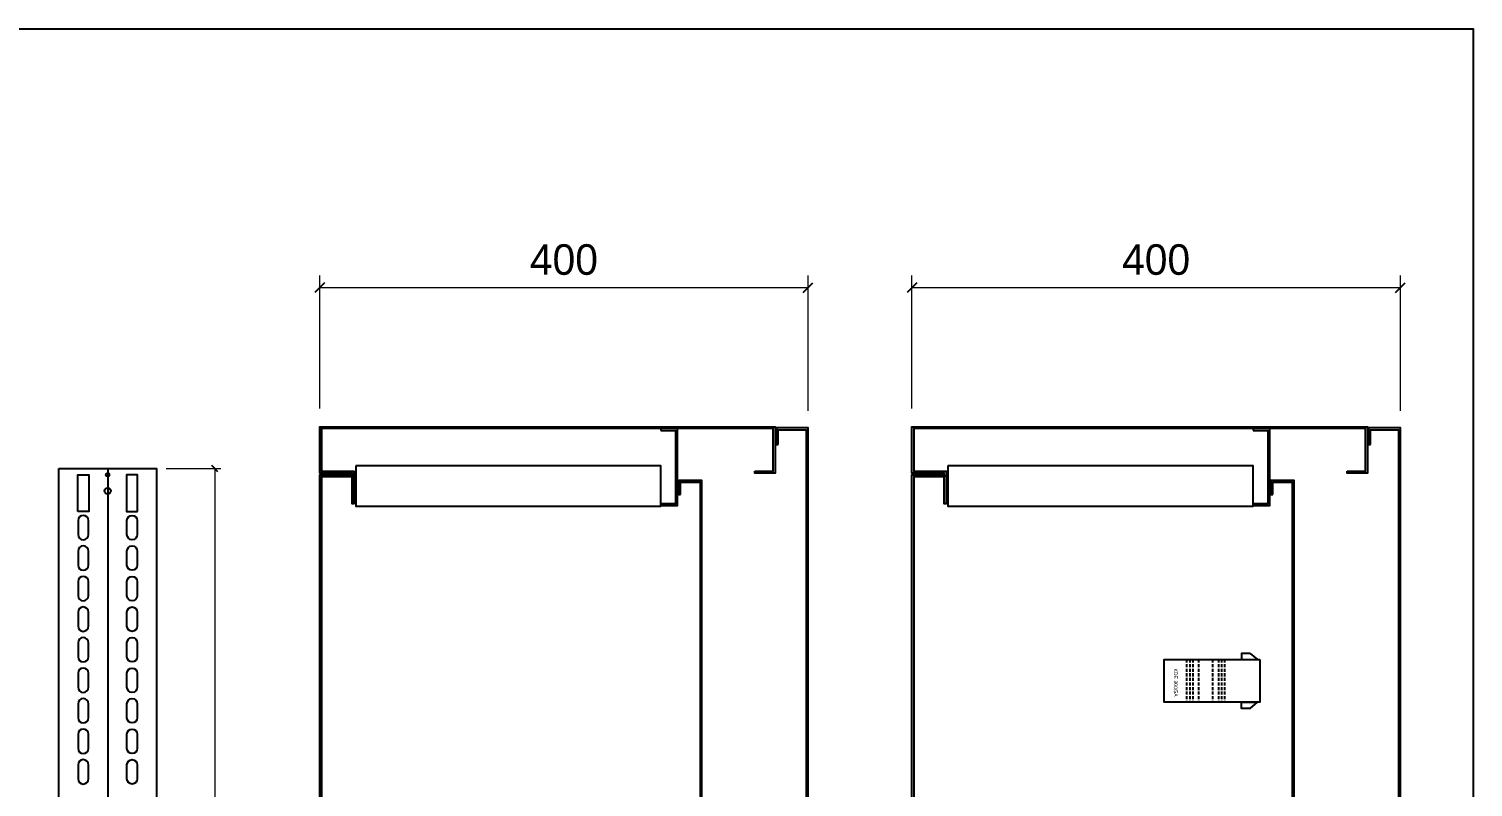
# Model space of a CAD drawing. Header units: millimetres. Extents: x 0 to 4277, y 0 to 3024.
# Drawn here: x 3094 to 4277, y 2403 to 3024 of the extents above; entities that cross this region are included whole.
import ezdxf
from ezdxf.enums import TextEntityAlignment as Align

# ---------------------------------------------------------------- set-up
doc = ezdxf.new("R2010")
doc.units = ezdxf.units.MM
doc.linetypes.add('ASVLTYPE', pattern=[0.75, 0.5, -0.25])
doc.layers.add('CNC', color=7, linetype='Continuous')
doc.layers.add('DIM', color=253, linetype='Continuous')
doc.styles.add('Tahoma (Input Text)', font='tahoma.ttf')
doc.dimstyles.new('Dim-15', dxfattribs={"dimtxt": 15, "dimasz": 5, "dimexe": 5, "dimexo": 8, "dimgap": 5, "dimtad": 1, "dimdec": 0, "dimtxsty": 'Standard', "dimblk": 'OBLIQUE', "dimcen": 10, "dimclrd": 5, "dimclre": 5, "dimclrt": 3, "dimazin": 3, "dimtfac": 1, "dimtdec": 0, "dimtmove": 0, "dimatfit": 3, "dimldrblk": 'OBLIQUE', "dimlwd": 9, "dimlwe": 9})
doc.dimstyles.new('Dim-25', dxfattribs={"dimtxt": 25, "dimasz": 8, "dimexe": 10, "dimexo": 15, "dimgap": 10, "dimtad": 1, "dimdec": 0, "dimtxsty": 'Standard', "dimblk": 'OBLIQUE', "dimcen": 10, "dimclrd": 5, "dimclre": 5, "dimclrt": 3, "dimazin": 3, "dimtfac": 1, "dimtdec": 0, "dimtmove": 0, "dimatfit": 3, "dimldrblk": 'OBLIQUE', "dimlwd": 9, "dimlwe": 9})

# ---------------------------------------------------------------- blocks, each defined once
blk = doc.blocks.new('khungtenAsean2')
at = {"color": 7}
blk.add_lwpolyline([(0, 0), (2970, 0), (2970, -2100), (0, -2100)], close=True, dxfattribs=at)
at = {"color": 1, "style": 'Tahoma (Input Text)', "flags": 8}
for tag, p in [('#01', (137.05, -2021.28)), ('#03', (506.57, -2019.3)), ('#05', (1106.63, -2021.28)), ('#07', (1834.68, -2021.28)), ('#09', (2146.72, -2021.28)), ('#02', (98.46, -2081.28)), ('#04', (486.11, -2081.28)), ('#06', (1065.33, -2081.28)), ('#08', (1817.45, -2081.28)), ('#10', (2146.72, -2081.28))]:
    blk.add_attdef(tag, p, '', height=25, dxfattribs=at)
blk.add_attdef('#11', text='', height=25, dxfattribs=at).set_placement((2914.99, -2067.35), align=Align.CENTER)
blk = doc.blocks.new('*D7')
at = {"color": 0, "linetype": 'ByBlock', "lineweight": -2}
for p, q in [((3248.8, 2661.5), (3243.8, 2666.5)), ((3243.8, 1635), (3248.8, 1630))]:
    blk.add_line(p, q, dxfattribs=at)
at = {"layer": 'Defpoints', "color": 0, "transparency": 16777216}
for p in [(3198.6, 2664), (3198.6, 1632.5), (3246.3, 1632.5)]:
    blk.add_point(p, dxfattribs=at)
at = {"layer": 'DIM', "color": 5, "lineweight": 9, "transparency": 16777216}
for p, q in [((3206.6, 2664), (3251.3, 2664)), ((3246.3, 2664), (3246.3, 1632.5)), ((3206.6, 1632.5), (3251.3, 1632.5))]:
    blk.add_line(p, q, dxfattribs=at)
at = {"layer": 'DIM', "color": 3, "transparency": 16777216, "insert": (3233.7, 2148.3), "char_height": 15, "attachment_point": 5, "rotation": 90}
blk.add_mtext('1032', dxfattribs=at)
blk = doc.blocks.new('_Oblique')
at = {"color": 0, "linetype": 'ByBlock', "lineweight": -2}
blk.add_line((-0.5, -0.5), (0.5, 0.5), dxfattribs=at)
blk = doc.blocks.new('*D14')
at = {"color": 0, "linetype": 'ByBlock', "lineweight": -2}
for p, q in [((3336.2, 2816.2), (3328.2, 2808.2)), ((3728.2, 2808.2), (3736.2, 2816.2))]:
    blk.add_line(p, q, dxfattribs=at)
at = {"layer": 'Defpoints', "color": 0, "ltscale": 3, "transparency": 16777216}
for p in [(3732.2, 2812.2), (3332.2, 2698.3), (3732.2, 2696.3)]:
    blk.add_point(p, dxfattribs=at)
at = {"layer": 'DIM', "color": 5, "lineweight": 9, "ltscale": 3, "transparency": 16777216}
for p, q in [((3332.2, 2713.3), (3332.2, 2822.2)), ((3732.2, 2711.3), (3732.2, 2822.2)), ((3332.2, 2812.2), (3732.2, 2812.2))]:
    blk.add_line(p, q, dxfattribs=at)
at = {"layer": 'DIM', "color": 3, "ltscale": 3, "transparency": 16777216, "insert": (3532.2, 2835), "char_height": 25, "attachment_point": 5}
blk.add_mtext('400', dxfattribs=at)
blk = doc.blocks.new('*D15')
at = {"color": 0, "linetype": 'ByBlock', "lineweight": -2}
for p, q in [((3821.2, 2816.2), (3813.2, 2808.2)), ((4213.2, 2808.2), (4221.2, 2816.2))]:
    blk.add_line(p, q, dxfattribs=at)
at = {"layer": 'Defpoints', "color": 0, "ltscale": 3, "transparency": 16777216}
for p in [(4217.2, 2812.2), (3817.2, 2698.3), (4217.2, 2696.3)]:
    blk.add_point(p, dxfattribs=at)
at = {"layer": 'DIM', "color": 5, "lineweight": 9, "ltscale": 3, "transparency": 16777216}
for p, q in [((3817.2, 2713.3), (3817.2, 2822.2)), ((4217.2, 2711.3), (4217.2, 2822.2)), ((3817.2, 2812.2), (4217.2, 2812.2))]:
    blk.add_line(p, q, dxfattribs=at)
at = {"layer": 'DIM', "color": 3, "ltscale": 3, "transparency": 16777216, "insert": (4017.2, 2835), "char_height": 25, "attachment_point": 5}
blk.add_mtext('400', dxfattribs=at)
blk = doc.blocks.new('KDE 300A-3')
at = {"color": 85}
for p, q in [((82468.9, 41910.4), (82473.9, 41916.4)), ((82513.9, 41910.4), (82508.9, 41916.4))]:
    blk.add_line(p, q, dxfattribs=at)
at = {"color": 85, "linetype": 'ASVLTYPE', "ltscale": 5}
for p, q in [((82473.9, 41889.4), (82508.9, 41889.4)), ((82473.9, 41886.9), (82508.9, 41886.9)), ((82473.9, 41884.4), (82508.9, 41884.4)), ((82473.9, 41879.7), (82508.9, 41879.7)), ((82473.9, 41868.2), (82508.9, 41868.2)), ((82473.9, 41863.4), (82508.9, 41863.4)), ((82473.9, 41860.9), (82508.9, 41860.9)), ((82473.9, 41858.4), (82508.9, 41858.4))]:
    blk.add_line(p, q, dxfattribs=at)
at = {"color": 85}
blk.add_lwpolyline([(82473.9, 41918.4), (82508.9, 41918.4), (82508.9, 41839.9), (82473.9, 41839.9)], close=True, dxfattribs=at)
for points in [[(82468.9, 41910.4), (82468.9, 41903.4), (82473.9, 41903.4), (82473.9, 41916.4)], [(82513.9, 41910.4), (82513.9, 41903.4), (82508.9, 41903.4), (82508.9, 41916.4)]]:
    blk.add_lwpolyline(points, dxfattribs=at)
at = {"color": 85, "insert": (82492.7, 41849.4), "char_height": 3, "attachment_point": 5}
blk.add_mtext('{\\fArial|b0|i0|c0|p34;KDE 300/5A}', dxfattribs=at)
blk = doc.blocks.new('ovan8.5x20')
at = {"layer": 'CNC', "color": 2, "lineweight": -3}
for p, q in [((5.7, 4.2), (-5.8, 4.2)), ((-5.8, -4.2), (5.7, -4.2))]:
    blk.add_line(p, q, dxfattribs=at)
for centre, start, end in [((-5.8, 0), 90, 270), ((5.7, 0), 270, 90)]:
    blk.add_arc(centre, 4.25, start, end, dxfattribs=at)

msp = doc.modelspace()

# ---------------------------------------------------------------- linework, layer by layer
at = {"color": 7}
msp.add_line((3158.6, 2664), (3158.6, 1632.5), dxfattribs=at)
for points in [[(3688.7, 2661.8), (3703.7, 2661.8), (3703.7, 2696.8), (3333.7, 2696.8), (3333.7, 2661.8), (3360.2, 2661.8), (3360.2, 2635.3), (3358.7, 2635.3), (3358.7, 2660.3), (3332.2, 2660.3), (3332.2, 2698.3), (3705.2, 2698.3), (3705.2, 2660.3), (3688.7, 2660.3)], [(3611.7, 2695.3), (3623.7, 2695.3), (3623.7, 2635.3), (3611.7, 2635.3), (3611.7, 2633.8), (3625.2, 2633.8), (3625.2, 2696.8), (3611.7, 2696.8)], [(3707.7, 2683.8), (3707.7, 2695.8), (3730.7, 2695.8), (3730.7, 1600.8), (3707.7, 1600.8), (3707.7, 1612.8), (3706.2, 1612.8), (3706.2, 1599.3), (3732.2, 1599.3), (3732.2, 2697.3), (3706.2, 2697.3), (3706.2, 2683.8)], [(4173.7, 2661.8), (4188.7, 2661.8), (4188.7, 2696.8), (3818.7, 2696.8), (3818.7, 2661.8), (3845.2, 2661.8), (3845.2, 2635.3), (3843.7, 2635.3), (3843.7, 2660.3), (3817.2, 2660.3), (3817.2, 2698.3), (4190.2, 2698.3), (4190.2, 2660.3), (4173.7, 2660.3)], [(4096.7, 2695.3), (4108.7, 2695.3), (4108.7, 2635.3), (4096.7, 2635.3), (4096.7, 2633.8), (4110.2, 2633.8), (4110.2, 2696.8), (4096.7, 2696.8)], [(4192.7, 2683.8), (4192.7, 2695.8), (4215.7, 2695.8), (4215.7, 1600.8), (4192.7, 1600.8), (4192.7, 1612.8), (4191.2, 1612.8), (4191.2, 1599.3), (4217.2, 1599.3), (4217.2, 2697.3), (4191.2, 2697.3), (4191.2, 2683.8)], [(3361.7, 2666.3), (3361.7, 2633.3), (3611.7, 2633.3), (3611.7, 2666.3)], [(3846.7, 2666.3), (3846.7, 2633.3), (4096.7, 2633.3), (4096.7, 2666.3)], [(3358.7, 2657.3), (3333.7, 2657.3), (3333.7, 1639.3), (3358.7, 1639.3), (3358.7, 1637.8), (3332.2, 1637.8), (3332.2, 2658.8), (3358.7, 2658.8)], [(3627.7, 2642.8), (3627.7, 2652.8), (3643.7, 2652.8), (3643.7, 1643.8), (3627.7, 1643.8), (3627.7, 1653.8), (3626.2, 1653.8), (3626.2, 1642.3), (3645.2, 1642.3), (3645.2, 2654.3), (3626.2, 2654.3), (3626.2, 2642.8)], [(3843.7, 2657.3), (3818.7, 2657.3), (3818.7, 1639.3), (3843.7, 1639.3), (3843.7, 1637.8), (3817.2, 1637.8), (3817.2, 2658.8), (3843.7, 2658.8)], [(4112.7, 2642.8), (4112.7, 2652.8), (4128.7, 2652.8), (4128.7, 1643.8), (4112.7, 1643.8), (4112.7, 1653.8), (4111.2, 1653.8), (4111.2, 1642.3), (4130.2, 1642.3), (4130.2, 2654.3), (4111.2, 2654.3), (4111.2, 2642.8)]]:
    msp.add_lwpolyline(points, close=True)
msp.add_lwpolyline([(3118.6, 2664), (3198.6, 2664), (3198.6, 1632.5), (3118.6, 1632.5)], close=True, dxfattribs=at)
at = {"color": 2}
for points in [[(3134.1, 2629), (3134.1, 2659), (3143.1, 2659), (3143.1, 2629)], [(3183.1, 2629), (3183.1, 2659), (3174.1, 2659), (3174.1, 2629)]]:
    msp.add_lwpolyline(points, close=True, dxfattribs=at)
for centre, radius in [((3158.6, 2659), 1.5), ((3158.6, 2645.8), 2.5)]:
    msp.add_circle(centre, radius, dxfattribs=at)

# ---------------------------------------------------------------- block references
at = {"xscale": 1.440000000002328, "yscale": 1.440000000002328, "zscale": 1.440000000002328}
msp.add_blockref('khungtenAsean2', (0, 3024), dxfattribs=at)
at = {"color": 2, "rotation": 270}
msp.add_blockref('KDE 300A-3', (-37816.2, 84981.6), dxfattribs=at)
at = {"layer": 'CNC', "lineweight": -3, "rotation": 90}
for p in [(3138.6, 2615.8), (3138.6, 2590.8), (3138.6, 2565.8), (3138.6, 2540.8), (3138.6, 2515.8), (3138.6, 2490.8), (3138.6, 2465.8), (3138.6, 2440.8), (3138.6, 2415.8)]:
    msp.add_blockref('ovan8.5x20', p, dxfattribs=at)
at = {"layer": 'CNC', "lineweight": -3, "xscale": -1, "rotation": 270}
for p in [(3178.6, 2615.8), (3178.6, 2590.8), (3178.6, 2565.8), (3178.6, 2540.8), (3178.6, 2515.8), (3178.6, 2490.8), (3178.6, 2465.8), (3178.6, 2440.8), (3178.6, 2415.8)]:
    msp.add_blockref('ovan8.5x20', p, dxfattribs=at)

# ---------------------------------------------------------------- dimensions: what is measured, and where the dimension line sits
at = {"layer": 'DIM', "color": 7, "ltscale": 3}
for base, p1, p2, picture, middle in [((3732.2, 2812.2), (3332.2, 2698.3), (3732.2, 2696.3), '*D14', (3532.2, 2835)), ((4217.2, 2812.2), (3817.2, 2698.3), (4217.2, 2696.3), '*D15', (4017.2, 2835))]:
    dim = msp.add_linear_dim(base=base, p1=p1, p2=p2, dimstyle='Dim-25', dxfattribs=at)
    dim.commit()
    dim.dimension.update_dxf_attribs({"geometry": picture, "text_midpoint": middle})
at = {"layer": 'DIM', "color": 7}
dim = msp.add_linear_dim(base=(3246.3260093, 1632.518096), p1=(3198.6195973, 2664.018096), p2=(3198.6195973, 1632.518096), angle=90, dimstyle='Dim-15', dxfattribs=at)
dim.commit()
dim.dimension.update_dxf_attribs({"geometry": '*D7', "text_midpoint": (3233.6622985, 2148.268096)})

doc.saveas('drawing.dxf')
